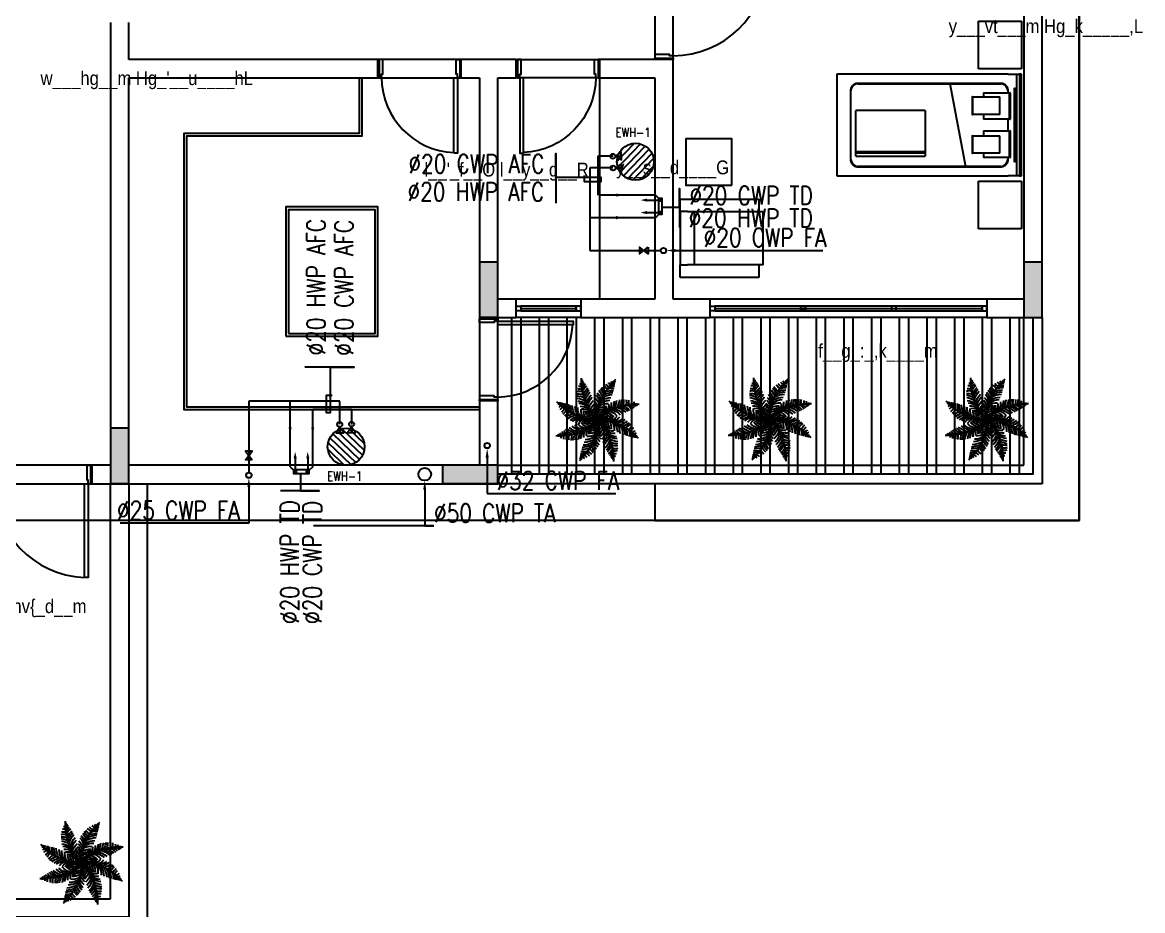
# Model space of a CAD drawing. Header units: metres. Extents: x -658 to -58, y -713 to -118.
# Drawn here: x -213.16 to -201.02, y -269.81 to -260.18 of the extents above; entities that cross this region are included whole.
import ezdxf
from ezdxf import colors
from ezdxf.entities.mleader import LeaderData, LeaderLine
from ezdxf.enums import TextEntityAlignment as Align
from ezdxf.math import Vec2, Vec3

# ---------------------------------------------------------------- set-up
doc = ezdxf.new("R2010")
doc.units = ezdxf.units.M
doc.header["$LTSCALE"] = 100
doc.linetypes.add('CENTERX2', pattern=[4, 2.5, -0.5, 0.5, -0.5])
doc.linetypes.add('DASHED', pattern=[0.75, 0.5, -0.25])
for name, color, linetype in [('cw', 4, 'Continuous'), ('hw', 1, 'Continuous'), ('plan', 8, 'Continuous'), ('VALVES', 3, 'Continuous'), ('WATER ARR', 114, 'Continuous'), ('water heater', 1, 'Continuous'), ('WATER TEXT', 3, 'Continuous'), ('WATER-SUPPLY', 4, 'Continuous')]:
    doc.layers.add(name, color=color, linetype=linetype)
doc.styles.add('02-GROUND-FOR WORK$0$MZ', font='romans.shx', dxfattribs={"width": 0.8})
doc.styles.add('style12', font='xarab.shx')
doc.styles.add('TIMES', font='simplex.shx', dxfattribs={"width": 0.8, "height": 0.4})

# ---------------------------------------------------------------- blocks, each defined once
blk = doc.blocks.new('EN_Bed_and_2_bedside_tables_FR__Lit_avec_2_tables_de_chevets_17147 - 0900 x 1900 mm - Jumeau _1 place_-585251-دور الملحق')
for p, q in [((-1.125, -0.026), (-0.61, -0.026)), ((-1.125, -0.49), (-1.125, -0.026)), ((-0.61, -0.026), (-0.61, -0.49)), ((0.55, -0.026), (-0.55, -0.026)), ((-0.55, -0.026), (-0.55, -0.047)), ((-0.55, -0.079), (-0.55, -0.047)), ((-0.55, -0.047), (0.55, -0.047)), ((-0.55, -0.17), (-0.55, -0.079)), ((-0.55, -0.079), (0.55, -0.079)), ((-0.39, -0.095), (0.39, -0.095)), ((0.39, -0.101), (-0.39, -0.101)), ((0.55, -0.047), (0.55, -0.026)), ((0.55, -0.047), (0.55, -0.079)), ((0.55, -0.079), (0.55, -0.17)), ((0.61, -0.026), (1.125, -0.026)), ((0.61, -0.49), (0.61, -0.026)), ((1.125, -0.026), (1.125, -0.49)), ((-0.55, -0.169), (-0.55, -2.027)), ((-0.35, -0.168), (-0.37, -0.168)), ((-0.37, -0.172), (-0.35, -0.172)), ((-0.064, -0.145), (-0.35, -0.145)), ((-0.35, -0.148), (-0.344, -0.148)), ((-0.064, -0.153), (-0.35, -0.153)), ((-0.067, -0.148), (-0.064, -0.148)), ((0.063, -0.168), (-0.064, -0.168)), ((-0.064, -0.172), (0.063, -0.172)), ((0.35, -0.145), (0.063, -0.145)), ((0.063, -0.148), (0.069, -0.148)), ((0.35, -0.153), (0.063, -0.153)), ((0.347, -0.148), (0.35, -0.148)), ((0.37, -0.168), (0.35, -0.168)), ((0.35, -0.172), (0.37, -0.172)), ((0.55, -2.027), (0.55, -0.169)), ((-0.452, -0.25), (-0.452, -1.797)), ((-0.448, -1.797), (-0.448, -0.25)), ((-0.115, -0.258), (-0.305, -0.258)), ((0.305, -0.258), (0.115, -0.258)), ((0.448, -0.25), (0.448, -1.797)), ((0.452, -1.797), (0.452, -0.25)), ((-0.35, -0.438), (-0.305, -0.438)), ((-0.115, -0.438), (-0.064, -0.438)), ((0.063, -0.438), (0.115, -0.438)), ((0.305, -0.438), (0.35, -0.438)), ((-0.61, -0.49), (-1.125, -0.49)), ((-0.305, -0.557), (-0.115, -0.557)), ((-0.305, -0.56), (-0.115, -0.56)), ((0.115, -0.557), (0.305, -0.557)), ((0.115, -0.56), (0.305, -0.56)), ((1.125, -0.49), (0.61, -0.49)), ((-0.45, -0.803), (0.45, -0.631)), ((-0.158, -1.07), (-0.158, -1.82)), ((-0.059, -1.07), (0.289, -1.07)), ((0.289, -1.07), (0.306, -1.07)), ((0.289, -1.07), (0.289, -1.82)), ((0.306, -1.07), (0.306, -1.82)), ((0.336, -1.82), (0.336, -1.07)), ((0.289, -1.82), (-0.059, -1.82)), ((0.306, -1.82), (0.289, -1.82)), ((0.37, -1.874), (-0.37, -1.874)), ((-0.37, -1.879), (0.37, -1.879)), ((-0.55, -2.027), (0.55, -2.027))]:
    blk.add_line(p, q)
at = {"flags": 128}
for points in [[(-0.37, -0.168), (-0.373, -0.168), (-0.377, -0.168), (-0.38, -0.168), (-0.383, -0.169), (-0.386, -0.169), (-0.39, -0.17), (-0.393, -0.171), (-0.396, -0.172), (-0.399, -0.173), (-0.402, -0.174), (-0.405, -0.175), (-0.408, -0.177), (-0.411, -0.178), (-0.414, -0.18), (-0.417, -0.182), (-0.419, -0.184), (-0.422, -0.186), (-0.424, -0.188), (-0.427, -0.19), (-0.429, -0.193), (-0.431, -0.195), (-0.434, -0.197), (-0.436, -0.2), (-0.438, -0.203), (-0.439, -0.205), (-0.441, -0.208), (-0.443, -0.211), (-0.444, -0.214), (-0.446, -0.217), (-0.447, -0.22), (-0.448, -0.223), (-0.449, -0.226), (-0.45, -0.23), (-0.451, -0.233), (-0.451, -0.236), (-0.452, -0.239), (-0.452, -0.243), (-0.452, -0.246), (-0.452, -0.249), (-0.452, -0.25)], [(0.452, -0.25), (0.452, -0.247), (0.452, -0.243), (0.452, -0.24), (0.451, -0.237), (0.451, -0.234), (0.45, -0.23), (0.449, -0.227), (0.448, -0.224), (0.447, -0.221), (0.446, -0.218), (0.445, -0.215), (0.443, -0.212), (0.442, -0.209), (0.44, -0.206), (0.438, -0.203), (0.436, -0.201), (0.434, -0.198), (0.432, -0.196), (0.43, -0.193), (0.427, -0.191), (0.425, -0.189), (0.423, -0.186), (0.42, -0.184), (0.417, -0.182), (0.415, -0.181), (0.412, -0.179), (0.409, -0.177), (0.406, -0.176), (0.403, -0.174), (0.4, -0.173), (0.397, -0.172), (0.394, -0.171), (0.39, -0.17), (0.387, -0.169), (0.384, -0.169), (0.381, -0.168), (0.377, -0.168), (0.374, -0.168), (0.371, -0.168), (0.37, -0.168)], [(-0.158, -1.07), (-0.156, -1.07), (-0.15, -1.07), (-0.141, -1.07), (-0.129, -1.07), (-0.114, -1.07), (-0.097, -1.07), (-0.078, -1.07), (-0.059, -1.07)], [(0.306, -1.07), (0.314, -1.07), (0.321, -1.07), (0.328, -1.07), (0.332, -1.07), (0.335, -1.07), (0.336, -1.07)], [(-0.452, -1.797), (-0.452, -1.8), (-0.452, -1.804), (-0.452, -1.807), (-0.451, -1.81), (-0.451, -1.813), (-0.45, -1.817), (-0.449, -1.82), (-0.448, -1.823), (-0.447, -1.826), (-0.446, -1.829), (-0.445, -1.832), (-0.443, -1.835), (-0.442, -1.838), (-0.44, -1.841), (-0.438, -1.843), (-0.436, -1.846), (-0.434, -1.849), (-0.432, -1.851), (-0.43, -1.854), (-0.427, -1.856), (-0.425, -1.858), (-0.423, -1.86), (-0.42, -1.863), (-0.417, -1.864), (-0.415, -1.866), (-0.412, -1.868), (-0.409, -1.87), (-0.406, -1.871), (-0.403, -1.873), (-0.4, -1.874), (-0.397, -1.875), (-0.394, -1.876), (-0.39, -1.877), (-0.387, -1.878), (-0.384, -1.878), (-0.381, -1.879), (-0.377, -1.879), (-0.374, -1.879), (-0.371, -1.879), (-0.37, -1.879)], [(-0.059, -1.82), (-0.078, -1.82), (-0.097, -1.82), (-0.114, -1.82), (-0.129, -1.82), (-0.141, -1.82), (-0.15, -1.82), (-0.156, -1.82), (-0.158, -1.82)], [(0.336, -1.82), (0.335, -1.82), (0.332, -1.82), (0.328, -1.82), (0.321, -1.82), (0.314, -1.82), (0.306, -1.82)], [(0.37, -1.879), (0.373, -1.879), (0.377, -1.879), (0.38, -1.879), (0.383, -1.878), (0.386, -1.878), (0.39, -1.877), (0.393, -1.876), (0.396, -1.875), (0.399, -1.874), (0.402, -1.873), (0.405, -1.872), (0.408, -1.87), (0.411, -1.868), (0.414, -1.867), (0.417, -1.865), (0.419, -1.863), (0.422, -1.861), (0.424, -1.859), (0.427, -1.857), (0.429, -1.854), (0.431, -1.852), (0.434, -1.849), (0.436, -1.847), (0.438, -1.844), (0.439, -1.841), (0.441, -1.839), (0.443, -1.836), (0.444, -1.833), (0.446, -1.83), (0.447, -1.827), (0.448, -1.824), (0.449, -1.821), (0.45, -1.817), (0.451, -1.814), (0.451, -1.811), (0.452, -1.808), (0.452, -1.804), (0.452, -1.801), (0.452, -1.798), (0.452, -1.797)]]:
    blk.add_lwpolyline(points, dxfattribs=at)
for centre, radius, start, end in [((-0.37, -0.25), 0.0775, 90, 180), ((-0.37, -0.25), 0.08, 114.5042, 115.7634), ((-0.37, -0.25), 0.08, 90, 91.5489), ((0.37, -0.25), 0.08, 87.6372, 90), ((0.37, -0.25), 0.0775, 360, 90), ((0.37, -0.25), 0.08, 24.5042, 25.7634), ((-0.37, -0.25), 0.08, 177.6372, 180), ((0.37, -0.25), 0.08, 360, 2.3628), ((-0.37, -1.797), 0.08, 180, 182.3628), ((-0.37, -1.797), 0.0775, 180, 270), ((0.37, -1.797), 0.0775, 270, 0), ((0.37, -1.797), 0.08, 357.6372, 360), ((-0.37, -1.797), 0.08, 204.5042, 205.7634), ((-0.37, -1.797), 0.08, 267.6372, 270), ((0.37, -1.797), 0.08, 270, 272.3628), ((0.37, -1.797), 0.08, 294.5042, 295.7634)]:
    blk.add_arc(centre, radius, start, end)
for points, knots in [([(-0.39, -0.101), (-0.391, -0.101), (-0.392, -0.101), (-0.393, -0.1), (-0.395, -0.1), (-0.397, -0.1), (-0.398, -0.1), (-0.399, -0.099), (-0.4, -0.098), (-0.4, -0.097), (-0.399, -0.096), (-0.398, -0.096), (-0.396, -0.095), (-0.394, -0.095), (-0.392, -0.095), (-0.39, -0.095)], [0, 0, 0, 0, 0.055556, 0.111111, 0.166667, 0.222222, 0.277778, 0.333333, 0.444444, 0.583333, 0.652778, 0.722222, 0.791667, 0.861111, 1, 1, 1, 1]), ([(0.39, -0.095), (0.391, -0.095), (0.392, -0.095), (0.393, -0.095), (0.395, -0.095), (0.397, -0.095), (0.398, -0.096), (0.399, -0.096), (0.4, -0.097), (0.4, -0.098), (0.399, -0.099), (0.398, -0.1), (0.396, -0.1), (0.394, -0.1), (0.392, -0.101), (0.39, -0.101)], [0, 0, 0, 0, 0.055556, 0.111111, 0.166667, 0.222222, 0.277778, 0.333333, 0.444444, 0.583333, 0.652778, 0.722222, 0.791667, 0.861111, 1, 1, 1, 1]), ([(-0.35, -0.153), (-0.35, -0.147), (-0.35, -0.145), (-0.35, -0.145), (-0.35, -0.145)], [-0.02531448, -0.02531448, -0.02531448, -0.02531448, -0.01176379, -0.00982882, -0.00982882, -0.00982882, -0.00982882]), ([(-0.35, -0.438), (-0.35, -0.438), (-0.35, -0.438), (-0.35, -0.421), (-0.35, -0.393), (-0.35, -0.291), (-0.35, -0.175), (-0.35, -0.153)], [-0.8738534, -0.8738534, -0.8738534, -0.8738534, -0.8529962, -0.7671953, -0.5795204, -0.2820766, 0, 0, 0, 0]), ([(-0.064, -0.145), (-0.064, -0.145), (-0.064, -0.145), (-0.064, -0.147), (-0.064, -0.153)], [0.00982882, 0.00982882, 0.00982882, 0.00982882, 0.01176379, 0.02531448, 0.02531448, 0.02531448, 0.02531448]), ([(-0.064, -0.153), (-0.064, -0.175), (-0.064, -0.291), (-0.064, -0.393), (-0.064, -0.421), (-0.064, -0.438), (-0.064, -0.438), (-0.064, -0.438)], [0, 0, 0, 0, 0.2820766, 0.5795204, 0.7671953, 0.8529962, 0.8738534, 0.8738534, 0.8738534, 0.8738534]), ([(0.063, -0.153), (0.063, -0.147), (0.063, -0.145), (0.063, -0.145), (0.063, -0.145)], [-0.02531448, -0.02531448, -0.02531448, -0.02531448, -0.01176379, -0.00982882, -0.00982882, -0.00982882, -0.00982882]), ([(0.063, -0.438), (0.063, -0.438), (0.063, -0.438), (0.063, -0.421), (0.063, -0.393), (0.063, -0.291), (0.063, -0.175), (0.063, -0.153)], [-0.8738534, -0.8738534, -0.8738534, -0.8738534, -0.8529962, -0.7671953, -0.5795204, -0.2820766, 0, 0, 0, 0]), ([(0.35, -0.145), (0.35, -0.145), (0.35, -0.145), (0.35, -0.147), (0.35, -0.153)], [0.00982882, 0.00982882, 0.00982882, 0.00982882, 0.01176379, 0.02531448, 0.02531448, 0.02531448, 0.02531448]), ([(0.35, -0.153), (0.35, -0.175), (0.35, -0.291), (0.35, -0.393), (0.35, -0.421), (0.35, -0.438), (0.35, -0.438), (0.35, -0.438)], [0, 0, 0, 0, 0.2820766, 0.5795204, 0.7671953, 0.8529962, 0.8738534, 0.8738534, 0.8738534, 0.8738534]), ([(-0.305, -0.557), (-0.305, -0.482), (-0.305, -0.408), (-0.305, -0.338), (-0.305, -0.272), (-0.305, -0.259), (-0.305, -0.258)], [-1.6506121, -1.6506121, -1.6506121, -1.6506121, -1.3848402, -1.1473357, -0.9731116, -0.8738534, -0.8738534, -0.8738534, -0.8738534]), ([(-0.115, -0.258), (-0.115, -0.259), (-0.115, -0.272), (-0.115, -0.338), (-0.115, -0.408), (-0.115, -0.482), (-0.115, -0.557)], [0.8738534, 0.8738534, 0.8738534, 0.8738534, 0.9731116, 1.1473357, 1.3848402, 1.6506121, 1.6506121, 1.6506121, 1.6506121]), ([(0.115, -0.557), (0.115, -0.482), (0.115, -0.408), (0.115, -0.338), (0.115, -0.272), (0.115, -0.259), (0.115, -0.258)], [-1.6506121, -1.6506121, -1.6506121, -1.6506121, -1.3848402, -1.1473357, -0.9731116, -0.8738534, -0.8738534, -0.8738534, -0.8738534]), ([(0.305, -0.258), (0.305, -0.259), (0.305, -0.272), (0.305, -0.338), (0.305, -0.408), (0.305, -0.482), (0.305, -0.557)], [0.8738534, 0.8738534, 0.8738534, 0.8738534, 0.9731116, 1.1473357, 1.3848402, 1.6506121, 1.6506121, 1.6506121, 1.6506121]), ([(-0.305, -0.56), (-0.305, -0.56), (-0.305, -0.561), (-0.305, -0.56), (-0.305, -0.557)], [-0.01567087, -0.01567087, -0.01567087, -0.01567087, -0.01176379, 0, 0, 0, 0]), ([(-0.115, -0.557), (-0.115, -0.56), (-0.115, -0.561), (-0.115, -0.56), (-0.115, -0.56)], [0, 0, 0, 0, 0.01176379, 0.01567087, 0.01567087, 0.01567087, 0.01567087]), ([(0.115, -0.56), (0.115, -0.56), (0.115, -0.561), (0.115, -0.56), (0.115, -0.557)], [-0.01567087, -0.01567087, -0.01567087, -0.01567087, -0.01176379, 0, 0, 0, 0]), ([(0.305, -0.557), (0.305, -0.56), (0.305, -0.561), (0.305, -0.56), (0.305, -0.56)], [0, 0, 0, 0, 0.01176379, 0.01567087, 0.01567087, 0.01567087, 0.01567087])]:
    blk.add_open_spline(points, degree=3, knots=knots)
for points in [[(-0.35, -0.145), (-0.35, -0.145), (-0.35, -0.145), (-0.35, -0.146)], [(-0.35, -0.146), (-0.35, -0.146), (-0.35, -0.147), (-0.35, -0.148)], [(-0.35, -0.148), (-0.35, -0.148), (-0.35, -0.149), (-0.35, -0.149)], [(-0.064, -0.146), (-0.064, -0.145), (-0.064, -0.145), (-0.064, -0.145)], [(-0.064, -0.148), (-0.064, -0.147), (-0.064, -0.146), (-0.064, -0.146)], [(-0.064, -0.149), (-0.064, -0.149), (-0.064, -0.148), (-0.064, -0.148)], [(0.063, -0.145), (0.063, -0.145), (0.063, -0.145), (0.063, -0.146)], [(0.063, -0.146), (0.063, -0.146), (0.063, -0.147), (0.063, -0.148)], [(0.063, -0.148), (0.063, -0.148), (0.063, -0.149), (0.063, -0.149)], [(0.35, -0.146), (0.35, -0.145), (0.35, -0.145), (0.35, -0.145)], [(0.35, -0.148), (0.35, -0.147), (0.35, -0.146), (0.35, -0.146)], [(0.35, -0.149), (0.35, -0.149), (0.35, -0.148), (0.35, -0.148)], [(-0.305, -0.557), (-0.305, -0.558), (-0.305, -0.559), (-0.305, -0.559)], [(-0.115, -0.559), (-0.115, -0.559), (-0.115, -0.558), (-0.115, -0.557)], [(0.115, -0.557), (0.115, -0.558), (0.115, -0.559), (0.115, -0.559)], [(0.305, -0.559), (0.305, -0.559), (0.305, -0.558), (0.305, -0.557)]]:
    blk.add_open_spline(points, degree=3)
blk = doc.blocks.new('A$C5CF46EA4')
for centre, radius, start, end in [((-0.286, 0.95), 1.231, 359.7866, 48.3263), ((0.531, 1.681), 0.151, 69.8917, 87.059), ((0.542, 1.615), 0.185, 63.8335, 89.4867), ((0.703, 1.732), 0.151, 136.0206, 143.5444), ((0.783, 1.687), 0.185, 134.6388, 149.6026), ((0.967, 1.486), 0.401, 130.0973, 140.5075), ((0.078, 1.819), 1.231, 314.7866, 3.3263), ((0.95, 1.524), 0.401, 27.9286, 43.3029), ((1.133, 1.704), 0.185, 18.8335, 44.4867), ((1.172, 1.759), 0.151, 24.8917, 42.059), ((1.331, 1.673), 0.151, 91.0206, 98.5444), ((0.539, 1.358), 0.401, 72.9286, 88.3029), ((0.581, 1.37), 0.34, 69.575, 93.1547), ((0.627, 1.418), 0.249, 65.3951, 102.4318), ((0.591, 1.037), 0.576, 71.9185, 90.3789), ((0.551, 0.916), 0.657, 67.3064, 85.7916), ((0.974, 1.488), 0.34, 127.3086, 143.8611), ((0.942, 1.512), 0.249, 121.1923, 148.041), ((1.259, 1.28), 0.576, 134.6721, 148.0815), ((1.412, 1.273), 0.657, 143.8063, 157.6936), ((1.389, 1.28), 0.581, 144.3968, 162.2019), ((1.355, 1.247), 0.511, 141.857, 163.8696), ((0.677, 1.208), 0.581, 17.7981, 40.471), ((0.646, 1.203), 0.657, 22.3064, 40.7916), ((0.759, 1.261), 0.576, 26.9185, 45.3789), ((1.054, 1.504), 0.249, 20.3951, 57.4318), ((0.988, 1.504), 0.34, 24.575, 48.1547), ((1.404, 0.96), 0.576, 89.6721, 103.0815), ((1.344, 1.349), 0.249, 76.1923, 103.041), ((1.349, 1.309), 0.34, 82.3086, 98.8611), ((1.343, 1.313), 0.401, 85.0973, 95.5075), ((1.355, 1.585), 0.185, 89.6388, 104.6026), ((0.071, 0.078), 1.231, 44.7866, 93.3263), ((0.132, 1.172), 0.151, 114.8917, 132.059), ((0.187, 1.133), 0.185, 108.8335, 134.4867), ((0.218, 1.331), 0.151, 181.0206, 188.5444), ((0.367, 0.95), 0.401, 117.9286, 133.3029), ((0.306, 1.355), 0.185, 179.6388, 194.6026), ((0.387, 0.988), 0.34, 114.575, 138.1547), ((0.386, 1.054), 0.249, 110.3951, 147.4318), ((0.578, 1.343), 0.401, 175.0973, 185.5075), ((0.63, 0.759), 0.576, 116.9185, 135.3789), ((0.582, 1.349), 0.34, 172.3086, 188.8611), ((0.542, 1.344), 0.249, 166.1923, 193.041), ((0.931, 1.404), 0.576, 179.6721, 193.0815), ((1.044, 1.507), 0.657, 188.8063, 202.6936), ((1.022, 1.496), 0.581, 189.3968, 207.2019), ((1.022, 1.449), 0.511, 186.857, 208.8696), ((0.938, 1.392), 0.372, 183.1649, 216.5062), ((0.57, 0.941), 0.581, 62.7981, 85.471), ((0.963, 1.317), 0.328, 175.7054, 211.1838), ((0.618, 0.942), 0.511, 61.1304, 87.3372), ((0.667, 1.022), 0.372, 53.4938, 90.209), ((1.056, 1.279), 0.363, 175.49, 205.9395), ((0.732, 0.993), 0.328, 58.8162, 95.6638), ((1.256, 1.266), 0.372, 138.1649, 171.5062), ((1.221, 1.195), 0.328, 130.7054, 166.1838), ((1.259, 1.103), 0.363, 130.49, 160.9395), ((1.185, 1.092), 0.265, 124.9214, 166.046), ((0.95, 2.177), 1.231, 269.7866, 318.3263), ((0.774, 1.04), 0.363, 19.0605, 48.6559), ((0.829, 1.13), 0.328, 13.8162, 50.6638), ((0.803, 1.197), 0.372, 8.4938, 45.209), ((0.711, 1.175), 0.511, 16.1304, 42.3372), ((1.392, 0.953), 0.372, 93.1649, 126.5062), ((1.449, 0.869), 0.511, 96.857, 118.8696), ((1.496, 0.869), 0.581, 99.3968, 117.2019), ((1.507, 0.847), 0.657, 98.8063, 112.6936), ((0.941, 1.32), 0.581, 332.7981, 355.471), ((0.916, 1.34), 0.657, 337.3064, 355.7916), ((1.037, 1.3), 0.576, 341.9185, 0.3789), ((1.418, 1.264), 0.249, 335.3951, 12.4318), ((1.37, 1.31), 0.34, 339.575, 3.1547), ((1.358, 1.352), 0.401, 342.9286, 358.3029), ((1.615, 1.349), 0.185, 333.8335, 359.4867), ((1.732, 1.188), 0.151, 46.0206, 53.5444), ((1.681, 1.36), 0.151, 339.8917, 357.059), ((0.687, 0.646), 0.657, 112.3064, 130.7916), ((0.683, 0.677), 0.581, 107.7981, 130.471), ((0.716, 0.711), 0.511, 106.1304, 132.3372), ((0.694, 0.803), 0.372, 98.4938, 135.209), ((0.761, 0.829), 0.328, 103.8162, 140.6638), ((0.788, 1.259), 0.363, 220.49, 250.9395), ((0.851, 0.774), 0.363, 109.0605, 138.6559), ((0.799, 1.185), 0.265, 214.9214, 256.046), ((0.801, 1.117), 0.18, 207.0705, 269.1396), ((0.849, 0.825), 0.265, 103.954, 139.9495), ((0.839, 0.863), 0.18, 90.8604, 138.8935), ((0.858, 1.1), 0.157, 206.9033, 272.5819), ((0.757, 0.891), 0.363, 64.0605, 93.6559), ((1.012, 1.218), 0.265, 169.9214, 211.046), ((0.792, 0.929), 0.265, 58.954, 94.9495), ((0.965, 1.169), 0.18, 162.0705, 224.1396), ((0.812, 0.963), 0.18, 45.8604, 93.8935), ((0.993, 1.116), 0.157, 161.9033, 227.5819), ((0.818, 0.932), 0.157, 37.4181, 83.5699), ((0.827, 0.935), 0.119, 5.0251, 71.6696), ((1.029, 1.029), 0.119, 171.5256, 224.9749), ((1.117, 1.089), 0.18, 117.0705, 179.1396), ((1.1, 1.032), 0.157, 116.9033, 182.5819), ((0.855, 1.022), 0.119, 320.0251, 26.6696), ((1.064, 0.945), 0.119, 126.5256, 179.9749), ((0.935, 1.064), 0.119, 275.0251, 341.6696), ((0.846, 1.026), 0.157, 352.4181, 38.5699), ((0.863, 1.052), 0.18, 0.8604, 48.8935), ((0.825, 1.042), 0.265, 13.954, 49.9495), ((1.116, 0.898), 0.157, 71.9033, 137.5819), ((0.932, 1.073), 0.157, 307.4181, 353.5699), ((1.169, 0.926), 0.18, 72.0705, 134.1396), ((1.218, 0.879), 0.265, 79.9214, 121.046), ((0.963, 1.079), 0.18, 315.8604, 3.8935), ((1.279, 0.835), 0.363, 85.49, 115.9395), ((1.317, 0.928), 0.328, 85.7054, 121.1838), ((0.929, 1.099), 0.265, 328.954, 4.9495), ((0.891, 1.134), 0.363, 334.0605, 3.6559), ((0.993, 1.159), 0.328, 328.8162, 5.6638), ((1.022, 1.224), 0.372, 323.4938, 0.209), ((0.942, 1.273), 0.511, 331.1304, 357.3372), ((1.247, 0.536), 0.511, 51.857, 73.8696), ((1.28, 0.502), 0.581, 54.3968, 72.2019), ((1.273, 0.479), 0.657, 53.8063, 67.6936), ((1.28, 0.632), 0.576, 44.6721, 58.0815), ((1.512, 0.948), 0.249, 31.1923, 58.041), ((1.488, 0.917), 0.34, 37.3086, 53.8611), ((1.486, 0.924), 0.401, 40.0973, 50.5075), ((1.687, 1.108), 0.185, 44.6388, 59.6026), ((0.941, -0.286), 1.231, 89.7866, 138.3263), ((0.403, 0.974), 0.34, 217.3086, 233.8611), ((0.378, 0.942), 0.249, 211.1923, 238.041), ((0.611, 1.259), 0.576, 224.6721, 238.0815), ((0.618, 1.412), 0.657, 233.8063, 247.6936), ((0.61, 1.389), 0.581, 234.3968, 252.2019), ((0.854, 0.591), 0.576, 161.9185, 180.3789), ((0.975, 0.551), 0.657, 157.3064, 175.7916), ((0.643, 1.355), 0.511, 231.857, 253.8696), ((0.949, 0.57), 0.581, 152.7981, 175.471), ((0.624, 1.256), 0.372, 228.1649, 261.5062), ((0.949, 0.618), 0.511, 151.1304, 177.3372), ((0.695, 1.221), 0.328, 220.7054, 256.1838), ((0.869, 0.667), 0.372, 143.4938, 180.209), ((0.898, 0.732), 0.328, 148.8162, 185.6638), ((1.813, 0.071), 1.231, 134.7866, 183.3263), ((0.673, 1.012), 0.265, 259.9214, 301.046), ((1, 0.757), 0.363, 154.0605, 183.6559), ((0.722, 0.965), 0.18, 252.0705, 314.1396), ((0.962, 0.792), 0.265, 148.954, 184.9495), ((0.775, 0.993), 0.157, 251.9033, 317.5819), ((0.928, 0.812), 0.18, 135.8604, 183.8935), ((0.865, 0.846), 0.157, 82.4181, 128.5699), ((0.959, 0.818), 0.157, 127.4181, 173.5699), ((1.066, 0.849), 0.265, 193.954, 229.9495), ((0.869, 0.855), 0.119, 50.0251, 116.6696), ((0.956, 0.827), 0.119, 95.0251, 161.6696), ((0.862, 1.029), 0.119, 261.5256, 314.9749), ((1.028, 0.839), 0.18, 180.8604, 228.8935), ((0.945, 1.064), 0.119, 216.5256, 269.9749), ((0.773, 0.801), 0.18, 297.0705, 359.1396), ((0.791, 0.858), 0.157, 296.9033, 2.5819), ((1.045, 0.865), 0.157, 172.4181, 218.5699), ((0.827, 0.945), 0.119, 306.5256, 359.9749), ((1.036, 0.869), 0.119, 140.0251, 206.6696), ((1.029, 0.861), 0.119, 81.5256, 134.9749), ((1.819, 1.813), 1.231, 224.7866, 273.3263), ((2.177, 0.941), 1.231, 179.7866, 228.3263), ((0.945, 0.827), 0.119, 36.5256, 89.9749), ((0.861, 0.862), 0.119, 351.5256, 44.9749), ((1.022, 1.036), 0.119, 230.0251, 296.6696), ((1.064, 0.956), 0.119, 185.0251, 251.6696), ((1.073, 0.959), 0.157, 217.4181, 263.5699), ((1.079, 0.928), 0.18, 225.8604, 273.8935), ((0.898, 0.775), 0.157, 341.9033, 47.5819), ((1.026, 1.045), 0.157, 262.4181, 308.5699), ((1.032, 0.791), 0.157, 26.9033, 92.5819), ((1.052, 1.028), 0.18, 270.8604, 318.8935), ((0.926, 0.722), 0.18, 342.0705, 44.1396), ((1.089, 0.773), 0.18, 27.0705, 89.1396), ((1.042, 1.066), 0.265, 283.954, 319.9495), ((0.879, 0.673), 0.265, 349.9214, 31.046), ((1.092, 0.706), 0.265, 34.9214, 76.046), ((1.04, 1.117), 0.363, 289.0605, 318.6559), ((0.835, 0.612), 0.363, 355.49, 25.9395), ((1.13, 1.062), 0.328, 283.8162, 320.6638), ((1.103, 0.631), 0.363, 40.49, 70.9395), ((1.197, 1.088), 0.372, 278.4938, 315.209), ((1.195, 0.67), 0.328, 40.7054, 76.1838), ((1.175, 1.18), 0.511, 286.1304, 312.3372), ((1.266, 0.635), 0.372, 48.1649, 81.5062), ((1.208, 1.213), 0.581, 287.7981, 310.471), ((0.158, 0.703), 0.151, 226.0206, 233.5444), ((0.21, 0.531), 0.151, 159.8917, 177.059), ((0.204, 0.783), 0.185, 224.6388, 239.6026), ((0.276, 0.542), 0.185, 153.8335, 179.4867), ((0.404, 0.967), 0.401, 220.0973, 230.5075), ((0.533, 0.539), 0.401, 162.9286, 178.3029), ((0.521, 0.581), 0.34, 159.575, 183.1547), ((0.473, 0.627), 0.249, 155.3951, 192.4318), ((0.442, 1.022), 0.511, 276.857, 298.8696), ((0.499, 0.938), 0.372, 273.1649, 306.5062), ((0.574, 0.963), 0.328, 265.7054, 301.1838), ((0.612, 1.056), 0.363, 265.49, 295.9395), ((1.18, 0.716), 0.511, 196.1304, 222.3372), ((1.088, 0.694), 0.372, 188.4938, 225.209), ((1.062, 0.761), 0.328, 193.8162, 230.6638), ((1.117, 0.851), 0.363, 199.0605, 228.6559), ((0.706, 0.799), 0.265, 304.9214, 346.046), ((0.631, 0.788), 0.363, 310.49, 340.9395), ((0.67, 0.695), 0.328, 310.7054, 346.1838), ((0.635, 0.624), 0.372, 318.1649, 351.5062), ((1.099, 0.962), 0.265, 238.954, 274.9495), ((1.134, 1), 0.363, 244.0605, 273.6559), ((1.159, 0.898), 0.328, 238.8162, 275.6638), ((1.224, 0.869), 0.372, 233.4938, 270.209), ((0.928, 0.574), 0.328, 355.7054, 31.1838), ((0.953, 0.499), 0.372, 3.1649, 36.5062), ((0.869, 0.442), 0.511, 6.857, 28.8696), ((0.869, 0.395), 0.581, 9.3968, 27.2019), ((1.203, 1.245), 0.657, 292.3064, 310.7916), ((0.847, 0.384), 0.657, 8.8063, 22.6936), ((1.261, 1.132), 0.576, 296.9185, 315.3789), ((0.96, 0.487), 0.576, 359.6721, 13.0815), ((1.349, 0.547), 0.249, 346.1923, 13.041), ((1.504, 0.836), 0.249, 290.3951, 327.4318), ((1.504, 0.903), 0.34, 294.575, 318.1547), ((1.309, 0.541), 0.34, 352.3086, 8.8611), ((1.524, 0.941), 0.401, 297.9286, 313.3029), ((1.313, 0.548), 0.401, 355.0973, 5.5075), ((1.704, 0.757), 0.185, 288.8335, 314.4867), ((1.585, 0.536), 0.185, 359.6388, 14.6026), ((1.673, 0.56), 0.151, 1.0206, 8.5444), ((1.759, 0.719), 0.151, 294.8917, 312.059), ((0.487, 0.931), 0.576, 269.6721, 283.0815), ((0.384, 1.044), 0.657, 278.8063, 292.6936), ((0.547, 0.542), 0.249, 256.1923, 283.041), ((0.395, 1.022), 0.581, 279.3968, 297.2019), ((0.836, 0.386), 0.249, 200.3951, 237.4318), ((1.132, 0.63), 0.576, 206.9185, 225.3789), ((1.245, 0.687), 0.657, 202.3064, 220.7916), ((1.213, 0.683), 0.581, 197.7981, 220.471), ((0.536, 0.643), 0.511, 321.857, 343.8696), ((0.502, 0.61), 0.581, 324.3968, 342.2019), ((0.479, 0.618), 0.657, 323.8063, 337.6936), ((1.273, 0.949), 0.511, 241.1304, 267.3372), ((0.632, 0.611), 0.576, 314.6721, 328.0815), ((1.32, 0.949), 0.581, 242.7981, 265.471), ((1.34, 0.975), 0.657, 247.3064, 265.7916), ((1.3, 0.854), 0.576, 251.9185, 270.3789), ((0.541, 0.582), 0.34, 262.3086, 278.8611), ((0.548, 0.578), 0.401, 265.0973, 275.5075), ((0.536, 0.306), 0.185, 269.6388, 284.6026), ((0.56, 0.218), 0.151, 271.0206, 278.5444), ((0.719, 0.132), 0.151, 204.8917, 222.059), ((0.757, 0.187), 0.185, 198.8335, 224.4867), ((0.941, 0.367), 0.401, 207.9286, 223.3029), ((0.903, 0.387), 0.34, 204.575, 228.1547), ((0.948, 0.378), 0.249, 301.1923, 328.041), ((0.917, 0.403), 0.34, 307.3086, 323.8611), ((1.264, 0.473), 0.249, 245.3951, 282.4318), ((0.924, 0.404), 0.401, 310.0973, 320.5075), ((1.31, 0.521), 0.34, 249.575, 273.1547), ((1.352, 0.533), 0.401, 252.9286, 268.3029), ((1.108, 0.204), 0.185, 314.6388, 329.6026), ((1.349, 0.276), 0.185, 243.8335, 269.4867), ((1.188, 0.158), 0.151, 316.0206, 323.5444), ((1.36, 0.21), 0.151, 249.8917, 267.059)]:
    blk.add_arc(centre, radius, start, end)
blk = doc.blocks.new('flower29')
blk.add_blockref('A$C5CF46EA4', (-1.039, -0.704))
blk = doc.blocks.new('*U103')
for points in [[(79, 1116), (79, 100), (39, 100), (39, 1116)], [(0, -100), (14, -100), (14, 100), (0, 100)], [(1100, -100), (1086, -100), (1086, 100), (1100, 100)]]:
    blk.add_lwpolyline(points, close=True)
at = {"ltscale": 0.25}
for points in [[(1100, 100), (0, 100)], [(0, -100), (1100, -100)]]:
    blk.add_lwpolyline(points, dxfattribs=at)
at = {"flags": 128}
for points in [[(14, -100), (14, 100), (14, 100), (39, 100), (39, 60), (52, 60), (52, -100)], [(1086, -100), (1086, 100), (1086, 100), (1061, 100), (1061, 60), (1048, 60), (1048, -100), (1086, -100)]]:
    blk.add_lwpolyline(points, close=True, dxfattribs=at)
at = {"ltscale": 0.25}
blk.add_arc((38, 95), 1023, 0.4032, 87.1892, dxfattribs=at)
blk = doc.blocks.new('*U114')
for points in [[(79, 916), (79, 100), (39, 100), (39, 916)], [(0, -100), (14, -100), (14, 100), (0, 100)], [(900, -100), (886, -100), (886, 100), (900, 100)]]:
    blk.add_lwpolyline(points, close=True)
at = {"ltscale": 0.25}
for points in [[(900, 100), (0, 100)], [(0, -100), (900, -100)]]:
    blk.add_lwpolyline(points, dxfattribs=at)
at = {"flags": 128}
for points in [[(14, -100), (14, 100), (14, 100), (39, 100), (39, 60), (52, 60), (52, -100)], [(886, -100), (886, 100), (886, 100), (861, 100), (861, 60), (848, 60), (848, -100), (886, -100)]]:
    blk.add_lwpolyline(points, close=True, dxfattribs=at)
at = {"ltscale": 0.25}
blk.add_arc((38, 89), 823, 0.4032, 87.1892, dxfattribs=at)
blk = doc.blocks.new('*U113')
blk.add_line((0.65, 0), (0.05, 0))
for points in [[(0.05, 0.025), (0, 0.025), (0, -0.025), (0.05, -0.025)], [(0.65, -0.025), (0.65, 0.025), (0.05, 0.025), (0.05, -0.025)], [(0.65, 0.025), (0.7, 0.025), (0.7, -0.025), (0.65, -0.025)]]:
    blk.add_lwpolyline(points, close=True)
blk = doc.blocks.new('armchair_5128 - 2 sedak-413188-الدور الارضي')
for p, q in [((-0.9, -0.41), (-0.9, 0.44)), ((-0.9, 0.44), (-0.765, 0.44)), ((-0.185, 0.44), (-0.765, 0.44)), ((-0.765, 0.44), (-0.765, 0.362)), ((-0.185, 0.362), (-0.185, 0.44)), ((-0.185, 0.44), (-0.05, 0.44)), ((-0.05, 0.44), (-0.05, -0.41)), ((-0.765, 0.312), (-0.765, 0.362)), ((-0.765, 0.311), (-0.765, 0.312)), ((-0.765, -0.41), (-0.765, 0.311)), ((-0.765, 0.287), (-0.185, 0.287)), ((-0.185, 0.362), (-0.185, 0.312)), ((-0.185, 0.312), (-0.185, 0.311)), ((-0.185, 0.311), (-0.185, -0.41)), ((-0.765, -0.41), (-0.9, -0.41)), ((-0.765, -0.428), (-0.765, -0.41)), ((-0.765, -0.46), (-0.765, -0.428)), ((-0.765, -0.46), (-0.185, -0.46)), ((-0.05, -0.41), (-0.185, -0.41)), ((-0.185, -0.41), (-0.185, -0.428)), ((-0.185, -0.428), (-0.185, -0.46))]:
    blk.add_line(p, q)
blk = doc.blocks.new('*U101')
blk.add_line((2.95, 0), (0.05, 0))
for points in [[(0.05, 0.025), (0, 0.025), (0, -0.025), (0.05, -0.025)], [(2.95, -0.025), (2.95, 0.025), (0.05, 0.025), (0.05, -0.025)], [(2.95, 0.025), (3, 0.025), (3, -0.025), (2.95, -0.025)]]:
    blk.add_lwpolyline(points, close=True)
blk = doc.blocks.new('TRF4R4R43TR43')
h = blk.add_hatch(color=256)
h.dxf.hatch_style = 1
h.paths.add_polyline_path([(-208.206, -228.155), (-208.006, -228.155), (-208.006, -227.555), (-208.206, -227.555)])
h = blk.add_hatch(color=256)
h.dxf.hatch_style = 1
h.paths.add_polyline_path([(-202.306, -228.155), (-202.106, -228.155), (-202.106, -227.555), (-202.306, -227.555)])
h = blk.add_hatch(color=256)
h.dxf.hatch_style = 1
h.paths.add_polyline_path([(-212.206, -229.955), (-212.006, -229.955), (-212.006, -229.355), (-212.206, -229.355)])
h = blk.add_hatch(color=256)
h.dxf.hatch_style = 1
h.paths.add_polyline_path([(-208.006, -229.955), (-208.006, -229.755), (-208.606, -229.755), (-208.606, -229.955)])
for points in [[(-208.206, -228.155), (-208.006, -228.155), (-208.006, -227.555), (-208.206, -227.555)], [(-202.306, -228.155), (-202.106, -228.155), (-202.106, -227.555), (-202.306, -227.555)], [(-212.206, -229.955), (-212.006, -229.955), (-212.006, -229.355), (-212.206, -229.355)], [(-208.006, -229.955), (-208.006, -229.755), (-208.606, -229.755), (-208.606, -229.955)]]:
    blk.add_lwpolyline(points, close=True)
blk = doc.blocks.new('A$C79349d3f')
at = {"layer": 'plan'}
for p, q in [((-13.904, 10.109), (-13.904, 14.909)), ((-14.104, 14.709), (-14.104, 10.309)), ((-24.004, 13.309), (-24.004, 8.509)), ((-23.804, 12.909), (-23.804, 13.309)), ((-21.104, 12.909), (-23.804, 12.909)), ((-21.104, 12.709), (-21.104, 12.909)), ((-19.604, 12.909), (-20.204, 12.909)), ((-20.204, 12.909), (-20.204, 12.709)), ((-19.604, 12.709), (-19.604, 12.909)), ((-17.904, 12.909), (-18.704, 12.909)), ((-18.704, 12.909), (-18.704, 12.709)), ((-17.904, 10.309), (-17.904, 12.909)), ((-23.804, 8.509), (-23.804, 12.709)), ((-23.804, 12.709), (-21.104, 12.709)), ((-20.204, 12.709), (-20.004, 12.709)), ((-20.004, 12.709), (-20.004, 10.109)), ((-19.804, 12.709), (-19.604, 12.709)), ((-19.804, 10.309), (-19.804, 12.709)), ((-18.704, 12.709), (-18.704, 10.309)), ((-18.704, 12.709), (-18.104, 12.709)), ((-18.104, 12.709), (-18.104, 10.309)), ((-19.604, 10.309), (-19.804, 10.309)), ((-19.604, 10.109), (-19.604, 10.309)), ((-18.904, 10.309), (-19.604, 10.309)), ((-18.104, 10.309), (-18.904, 10.309)), ((-18.904, 10.309), (-18.904, 10.109)), ((-17.504, 10.309), (-17.904, 10.309)), ((-17.504, 10.109), (-17.504, 10.309)), ((-14.504, 10.309), (-17.504, 10.309)), ((-14.104, 10.309), (-14.504, 10.309)), ((-14.504, 10.309), (-14.504, 10.109)), ((-20.004, 10.109), (-19.604, 10.109)), ((-18.904, 10.109), (-19.604, 10.109)), ((-18.904, 10.109), (-17.504, 10.109)), ((-14.504, 10.109), (-17.504, 10.109)), ((-14.504, 10.109), (-13.904, 10.109)), ((-14.104, 8.509), (-14.104, 10.109)), ((-13.904, 10.109), (-13.904, 8.309)), ((-20.004, 9.209), (-20.004, 8.509)), ((-19.804, 9.209), (-20.004, 9.209)), ((-19.804, 8.309), (-19.804, 9.209)), ((-24.004, 8.509), (-24.204, 8.509)), ((-24.204, 8.509), (-24.204, 8.309)), ((-20.004, 8.509), (-23.804, 8.509)), ((-19.804, 8.509), (-14.104, 8.509)), ((-24.204, 8.309), (-19.804, 8.309)), ((-24.004, 3.809), (-24.004, 8.309)), ((-13.904, 8.309), (-19.804, 8.309)), ((-39.604, 3.809), (-24.004, 3.809))]:
    blk.add_line(p, q, dxfattribs=at)
at = {"layer": 'plan', "ltscale": 0.6}
for p, q in [((-19.655, 10.109), (-19.655, 8.412)), ((-19.555, 10.109), (-19.555, 8.412)), ((-19.355, 10.109), (-19.355, 8.412)), ((-19.255, 10.109), (-19.255, 8.412)), ((-19.055, 10.109), (-19.055, 8.412)), ((-18.955, 10.109), (-18.955, 8.412)), ((-18.755, 10.109), (-18.755, 8.412)), ((-18.655, 10.109), (-18.655, 8.412)), ((-18.455, 10.109), (-18.455, 8.412)), ((-18.355, 10.109), (-18.355, 8.412)), ((-18.155, 10.109), (-18.155, 8.412)), ((-18.055, 10.109), (-18.055, 8.412)), ((-17.855, 10.109), (-17.855, 8.412)), ((-17.755, 10.109), (-17.755, 8.412)), ((-17.555, 10.109), (-17.555, 8.412)), ((-17.455, 10.109), (-17.455, 8.412)), ((-17.255, 10.109), (-17.255, 8.412)), ((-17.155, 10.109), (-17.155, 8.412)), ((-16.955, 10.109), (-16.955, 8.412)), ((-16.855, 10.109), (-16.855, 8.412)), ((-16.655, 10.109), (-16.655, 8.412)), ((-16.555, 10.109), (-16.555, 8.412)), ((-16.355, 10.109), (-16.355, 8.412)), ((-16.255, 10.109), (-16.255, 8.412)), ((-16.055, 10.109), (-16.055, 8.412)), ((-15.955, 10.109), (-15.955, 8.412)), ((-15.755, 10.109), (-15.755, 8.412)), ((-15.655, 10.109), (-15.655, 8.412)), ((-15.455, 10.109), (-15.455, 8.412)), ((-15.355, 10.109), (-15.355, 8.412)), ((-15.155, 10.109), (-15.155, 8.412)), ((-15.055, 10.109), (-15.055, 8.412)), ((-14.855, 10.109), (-14.855, 8.412)), ((-14.755, 10.109), (-14.755, 8.412)), ((-14.555, 10.109), (-14.555, 8.412)), ((-14.455, 10.109), (-14.455, 8.412)), ((-14.255, 10.109), (-14.255, 8.412)), ((-14.155, 10.109), (-14.155, 8.412))]:
    blk.add_line(p, q, dxfattribs=at)
at = {"layer": 'plan'}
for points in [[(-15.104, 19.309), (-13.504, 19.309), (-13.504, 7.909), (-33.204, 7.909), (-33.204, 14.709)], [(-18.104, 8.309), (-18.104, 7.909), (-13.504, 7.909), (-13.504, 19.309), (-13.904, 19.309)], [(-20.004, 9.139), (-23.174, 9.139), (-23.174, 12.079), (-21.274, 12.079), (-21.274, 12.709)], [(-23.604, 8.309), (-23.604, 3.409), (-30.004, 3.409), (-30.004, 3.509), (-39.904, 3.509), (-39.904, 10.409), (-32.804, 10.409)]]:
    blk.add_lwpolyline(points, dxfattribs=at)
at = {"layer": 'plan', "ltscale": 0.0005}
blk.add_lwpolyline([(-20.004, 9.109), (-23.204, 9.109), (-23.204, 12.109), (-21.304, 12.109), (-21.304, 12.709)], dxfattribs=at)
at = {"layer": 'plan'}
for points in [[(-17.268, 11.546), (-17.268, 12.046), (-17.768, 12.046), (-17.768, 11.546)], [(-22.104, 9.909), (-21.104, 9.909), (-21.104, 11.309), (-22.104, 11.309)], [(-16.47, 10.184), (-16.52, 10.184), (-16.52, 10.234), (-16.47, 10.234)], [(-15.537, 10.184), (-15.487, 10.184), (-15.487, 10.234), (-15.537, 10.234)]]:
    blk.add_lwpolyline(points, close=True, dxfattribs=at)
at = {"layer": 'plan', "ltscale": 0.0005}
blk.add_lwpolyline([(-22.074, 9.939), (-21.134, 9.939), (-21.134, 11.279), (-22.074, 11.279)], close=True, dxfattribs=at)
at = {"layer": 'plan', "ltscale": 0.0007}
blk.add_lwpolyline([(-23.804, 8.309), (-23.804, 3.609), (-39.804, 3.609), (-39.804, 10.309), (-32.804, 10.309)], dxfattribs=at)
at = {"layer": 'plan', "ltscale": 0.6}
blk.add_lwpolyline([(-14.006, 10.109), (-14.006, 8.412), (-19.804, 8.412)], dxfattribs=at)
at = {"layer": 'plan'}
blk.add_blockref('TRF4R4R43TR43', (188.202, 238.265), dxfattribs=at)
for name, p, xscale, yscale, zscale, rotation in [('*U103', (-18.004, 14.009), 0.001, 0.001, 0.001, 270), ('*U114', (-20.204, 12.809), 0.001, 0.001, 0.001, 180), ('*U114', (-19.604, 12.809), -0.001, 0.001, 0.001, 180), ('*U114', (-19.904, 10.109), 0.001, 0.001, 0.001, 270), ('flower29', (-18.608, 8.955), -0.478125, 0.478125, 0.478125, 90), ('flower29', (-16.74, 8.961), -0.478125, 0.478125, 0.478125, 90), ('flower29', (-14.389, 8.961), -0.478125, 0.478125, 0.478125, 90), ('*U103', (-24.204, 8.409), 0.001, 0.001, 0.001, 180), ('flower29', (-24.202, 4.154), -0.478125, 0.478125, 0.478125, 90)]:
    blk.add_blockref(name, p, dxfattribs=dict(at, xscale=xscale, yscale=yscale, zscale=zscale, rotation=rotation))
for name, p, rotation in [('EN_Bed_and_2_bedside_tables_FR__Lit_avec_2_tables_de_chevets_17147 - 0900 x 1900 mm - Jumeau _1 place_-585251-دور الملحق', (-14.104, 12.197), 270), ('armchair_5128 - 2 sedak-413188-الدور الارضي', (-17.387, 11.445), 89.99999999999997), ('*U113', (-18.904, 10.209), 180), ('*U101', (-14.504, 10.209), 180)]:
    blk.add_blockref(name, p, dxfattribs=dict(at, rotation=rotation))
at = {"layer": 'plan', "style": 'style12', "width": 0.9}
for s, p in [('y___vt___m Hg_k_____,L  ', (-14.918, 13.194)), ("w___hg__m Hg_'__u____hL", (-24.761, 12.63)), ("l__'_f__O l__y__g__R", (-20.6, 11.639)), ('y__s__d____G', (-18.522, 11.663)), ('f__g_:_,k____m', (-16.332, 9.674)), ('{_g_s__m o__hv{_d__m', (-26.22, 6.906))]:
    blk.add_text(s, height=0.15, dxfattribs=at).set_placement(p)
blk = doc.blocks.new('EWH (V)')
at = {"layer": 'water heater'}
h = blk.add_hatch(dxfattribs=at)
h.set_pattern_fill('ANSI31', color=8, scale=500, angle=270, style=0)
h.set_pattern_definition([(315, (44520.13, -33255.206), (-44.194174, -44.194174), [])])
edge = h.paths.add_edge_path()
edge.add_arc((0, 235), 235, 0, 360)
at = {"layer": 'water heater', "color": 2}
for p, q in [((-22, 57), (-128, 57)), ((-75, -13), (-128, 57)), ((-75, -13), (-75, 57)), ((-75, -13), (-22, 57)), ((128, 57), (22, 57)), ((75, -13), (22, 57)), ((75, -13), (75, 57)), ((75, -13), (128, 57))]:
    blk.add_line(p, q, dxfattribs=at)
at = {"layer": 'water heater', "color": 3, "linetype": 'Continuous'}
blk.add_circle((0, 235), 235, dxfattribs=at)
blk.add_circle((0, 235), 235, dxfattribs=at)
at = {"layer": 'water heater', "color": 3}
for centre in [(-75, -51), (75, -51)]:
    blk.add_circle(centre, 31.9, dxfattribs=at)

msp = doc.modelspace()

# ---------------------------------------------------------------- linework, layer by layer
at = {"layer": 'cw', "linetype": 'Continuous'}
for p, q in [((-206.402, -262.244), (-206.257, -262.244)), ((-210.203, -264.895), (-210.203, -265.04))]:
    msp.add_line(p, q, dxfattribs=at)
at = {"layer": 'cw', "linetype": 'CENTERX2', "ltscale": 0.2}
for points in [[(-206.76, -261.759), (-207.009, -261.759), (-207.009, -262.655), (-206.24, -262.655)], [(-209.718, -264.537), (-209.718, -264.288), (-210.705, -264.288), (-210.705, -265.061)]]:
    msp.add_lwpolyline(points, dxfattribs=at)
at = {"layer": 'cw', "linetype": 'Continuous'}
for centre, radius in [((-206.244, -262.244), 0.013), ((-206.211, -262.655), 0.0294), ((-208.122, -264.769), 0.0294), ((-210.203, -265.053), 0.013), ((-208.799, -265.081), 0.0686), ((-210.705, -265.091), 0.0294)]:
    msp.add_circle(centre, radius, dxfattribs=at)
at = {"layer": 'hw', "linetype": 'DASHED', "ltscale": 0.1}
for p, q in [((-206.757, -261.631), (-206.921, -261.631)), ((-206.921, -261.631), (-206.921, -262.054)), ((-206.299, -262.054), (-206.913, -262.054)), ((-206.407, -262.108), (-206.257, -262.108)), ((-206.299, -262.054), (-206.253, -262.099)), ((-209.59, -264.377), (-210.013, -264.377)), ((-210.013, -264.999), (-210.013, -264.384)), ((-209.59, -264.54), (-209.59, -264.377)), ((-210.067, -264.89), (-210.067, -265.04)), ((-210.013, -264.999), (-210.058, -265.044))]:
    msp.add_line(p, q, dxfattribs=at)
for centre in [(-206.244, -262.108), (-210.067, -265.053)]:
    msp.add_circle(centre, 0.013, dxfattribs=at)
at = {"layer": 'VALVES', "color": 1}
for points in [[(-206.376, -262.619), (-206.376, -262.691), (-206.472, -262.619), (-206.472, -262.691)], [(-210.669, -264.925), (-210.741, -264.925), (-210.669, -264.83), (-210.741, -264.83)]]:
    msp.add_lwpolyline(points, close=True, dxfattribs=at)
at = {"layer": 'WATER ARR', "elevation": 0}
for points in [[(-207.069, -261.843), (-207.069, -261.907), (-206.887, -261.907), (-206.887, -261.862), (-207.379, -261.862), (-207.379, -261.605), (-207.379, -262.14)], [(-209.802, -264.228), (-209.866, -264.228), (-209.866, -264.41), (-209.821, -264.41), (-209.821, -263.918), (-209.564, -263.918), (-210.099, -263.918)]]:
    msp.add_lwpolyline(points, dxfattribs=at)
at = {"layer": 'WATER ARR'}
for points in [[(-206.224, -262.185), (-206.224, -262.091), (-206.265, -262.091), (-206.265, -262.262), (-206.224, -262.262), (-206.224, -262.185), (-206.037, -262.185), (-206.037, -261.984), (-206.037, -262.404)], [(-210.144, -265.073), (-210.05, -265.073), (-210.05, -265.032), (-210.221, -265.032), (-210.221, -265.073), (-210.144, -265.073), (-210.144, -265.26), (-209.943, -265.26), (-210.363, -265.26)]]:
    msp.add_lwpolyline(points, dxfattribs=at)
for points in [[(-206.652, -262.054, 0, 0.035, 0), (-206.723, -262.054, 0.035, 0.035, 0)], [(-210.013, -264.645, 0, 0.035, 0), (-210.013, -264.574, 0.035, 0.035, 0)]]:
    msp.add_lwpolyline(points, format="xyseb", dxfattribs=at)
at = {"layer": 'WATER ARR', "elevation": 0}
for points in [[(-206.459, -262.108, 0, 0.035, 0), (-206.388, -262.108, 0.035, 0.035, 0)], [(-206.459, -262.244, 0, 0.035, 0), (-206.388, -262.244, 0.035, 0.035, 0)], [(-206.653, -262.299, 0, 0.035, 0), (-206.724, -262.299, 0.035, 0.035, 0)], [(-210.258, -264.644, 0, 0.035, 0), (-210.258, -264.573, 0.035, 0.035, 0)], [(-210.203, -264.838, 0, 0.035, 0), (-210.203, -264.909, 0.035, 0.035, 0)], [(-210.067, -264.838, 0, 0.035, 0), (-210.067, -264.909, 0.035, 0.035, 0)]]:
    msp.add_lwpolyline(points, format="xyseb", dxfattribs=at)
at = {"layer": 'WATER-SUPPLY', "ltscale": 15}
for p, q in [((-206.299, -262.299), (-206.253, -262.254)), ((-206.299, -262.299), (-207.009, -262.299)), ((-210.258, -264.999), (-210.258, -264.288)), ((-210.258, -264.999), (-210.213, -265.044))]:
    msp.add_line(p, q, dxfattribs=at)

# ---------------------------------------------------------------- block references
at = {"layer": 'plan'}
msp.add_blockref('A$C79349d3f', (-188.202, -273.492), dxfattribs=at)
at = {"layer": 'water heater', "linetype": 'DASHED', "ltscale": 0.005}
for p, xscale, yscale, zscale, rotation in [((-206.715, -261.696), 0.0008510638299413004, 0.0008510638299413004, 0.0008510638299413004, 271.1613400121631), ((-209.655, -264.582), 0.0008510638299413013, 0.0008510638299413013, 0.0008510638299413013, 181.1613400121631)]:
    msp.add_blockref('EWH (V)', p, dxfattribs=dict(at, xscale=xscale, yscale=yscale, zscale=zscale, rotation=rotation))

# ---------------------------------------------------------------- texts
at = {"layer": 'WATER TEXT', "color": 3, "style": 'TIMES', "width": 0.8}
for s, height, p in [('EWH-1', 0.1, (-206.541, -261.374)), ('∅20 CWP AFC', 0.2, (-208.238, -261.715)), ('∅20 HWP AFC', 0.2, (-208.245, -262.018)), ('∅20 CWP TD', 0.2, (-205.261, -262.058)), ('∅20 HWP TD', 0.2, (-205.265, -262.303)), ('EWH-1', 0.1, (-209.665, -265.101))]:
    msp.add_text(s, height=height, dxfattribs=at).set_placement(p, align=Align.MIDDLE_CENTER)
for s, p in [('∅20 HWP AFC', (-209.977, -263.052)), ('∅20 CWP AFC', (-209.675, -263.059)), ('∅20 HWP TD', (-210.262, -266.032)), ('∅20 CWP TD', (-210.017, -266.036))]:
    msp.add_text(s, height=0.2, rotation=90, dxfattribs=at).set_placement(p, align=Align.MIDDLE_CENTER)

# ---------------------------------------------------------------- leaders
at = {"layer": 'WATER TEXT', "color": 3}
ml = msp.add_multileader_mtext('Standard', dxfattribs=at)
ml.set_content('∅20 CWP FA', color=3, style='02-GROUND-FOR WORK$0$MZ')
ml.set_leader_properties(color=1)
ml.build(insert=Vec2(0, 0))
ml.multileader.update_dxf_attribs({"text_left_attachment_type": 6, "text_right_attachment_type": 6, "dogleg_length": 100, "arrow_head_size": 0.1})
ctx = ml.context
ctx.base_point, ctx.char_height, ctx.arrow_head_size, ctx.landing_gap_size, ctx.plane_origin = Vec3(-205.776, -262.655), 0.2, 0.1, 0.00009, Vec3(-206.022, -262.4)
ctx.left_attachment, ctx.right_attachment = 6, 6
notes = []
notes.append((ctx, [(0, (1, 1, 0), (-205.827, -262.655), (1, 0), 0.0504, [(0, [(-206.181, -262.655)], 0, [])])]))
ctx.mtext.insert, ctx.mtext.flow_direction = Vec3(-205.776, -262.415), 5
ml = msp.add_multileader_mtext('Standard', dxfattribs=at)
ml.set_content('∅32 CWP FA', color=3, style='02-GROUND-FOR WORK$0$MZ')
ml.set_leader_properties(color=1)
ml.build(insert=Vec2(0, 0))
ml.multileader.update_dxf_attribs({"text_left_attachment_type": 6, "text_right_attachment_type": 6, "dogleg_length": 100, "arrow_head_size": 0.1})
ctx = ml.context
ctx.base_point, ctx.char_height, ctx.arrow_head_size, ctx.landing_gap_size, ctx.plane_origin = Vec3(-208.022, -265.29), 0.2, 0.1, 0.00009, Vec3(-207.962, -264.544)
ctx.left_attachment, ctx.right_attachment = 6, 6
notes.append((ctx, [(0, (1, 1, 0), (-208.122, -265.29), (1, 0), 0.1, [(0, [(-208.122, -264.799)], 0, [])])]))
ctx.mtext.insert, ctx.mtext.flow_direction = Vec3(-208.021, -265.05), 5
ml = msp.add_multileader_mtext('Standard', dxfattribs=at)
ml.set_content('∅25 CWP FA', color=3, style='02-GROUND-FOR WORK$0$MZ')
ml.set_leader_properties(color=1)
ml.build(insert=Vec2(0, 0))
ml.multileader.update_dxf_attribs({"text_left_attachment_type": 6, "text_right_attachment_type": 6, "dogleg_length": 100, "arrow_head_size": 0.1})
ctx = ml.context
ctx.base_point, ctx.char_height, ctx.arrow_head_size, ctx.landing_gap_size, ctx.plane_origin = Vec3(-212.321, -265.612), 0.2, 0.1, 0.00009, Vec3(-210.865, -264.865)
ctx.left_attachment, ctx.right_attachment, ctx.text_align_type = 6, 6, 2
notes.append((ctx, [(0, (1, 1, 0), (-210.705, -265.612), (-1, 0), 0.1, [(0, [(-210.705, -265.12)], 0, [])])]))
ctx.mtext.insert, ctx.mtext.alignment, ctx.mtext.flow_direction = Vec3(-210.805, -265.372), 3, 5
ml = msp.add_multileader_mtext('Standard', dxfattribs=at)
ml.set_content('∅50 CWP TA', color=3, style='02-GROUND-FOR WORK$0$MZ')
ml.set_leader_properties(color=1)
ml.build(insert=Vec2(0, 0))
ml.multileader.update_dxf_attribs({"text_left_attachment_type": 6, "text_right_attachment_type": 6, "dogleg_length": 100, "arrow_head_size": 0.1})
ctx = ml.context
ctx.base_point, ctx.char_height, ctx.arrow_head_size, ctx.landing_gap_size, ctx.plane_origin = Vec3(-208.699, -265.641), 0.2, 0.1, 0.00009, Vec3(-208.639, -264.894)
ctx.left_attachment, ctx.right_attachment = 6, 6
notes.append((ctx, [(0, (1, 1, 0), (-208.799, -265.641), (1, 0), 0.1, [(0, [(-208.799, -265.149)], 0, [])])]))
ctx.mtext.insert, ctx.mtext.flow_direction = Vec3(-208.699, -265.401), 5
for ctx, leaders in notes:
    for number, flags, end, landing, length, lines in leaders:
        leader = LeaderData()
        leader.index, (leader.has_last_leader_line, leader.has_dogleg_vector, leader.attachment_direction) = number, flags
        leader.last_leader_point, leader.dogleg_vector, leader.dogleg_length = Vec3(end), Vec3(landing), length
        for number, points, colour, breaks in lines:
            line = LeaderLine()
            line.index, line.vertices, line.color, line.breaks = number, Vec3.list(points), colors.encode_raw_color(colour), breaks
            leader.lines.append(line)
        ctx.leaders.append(leader)

doc.saveas('drawing.dxf')
